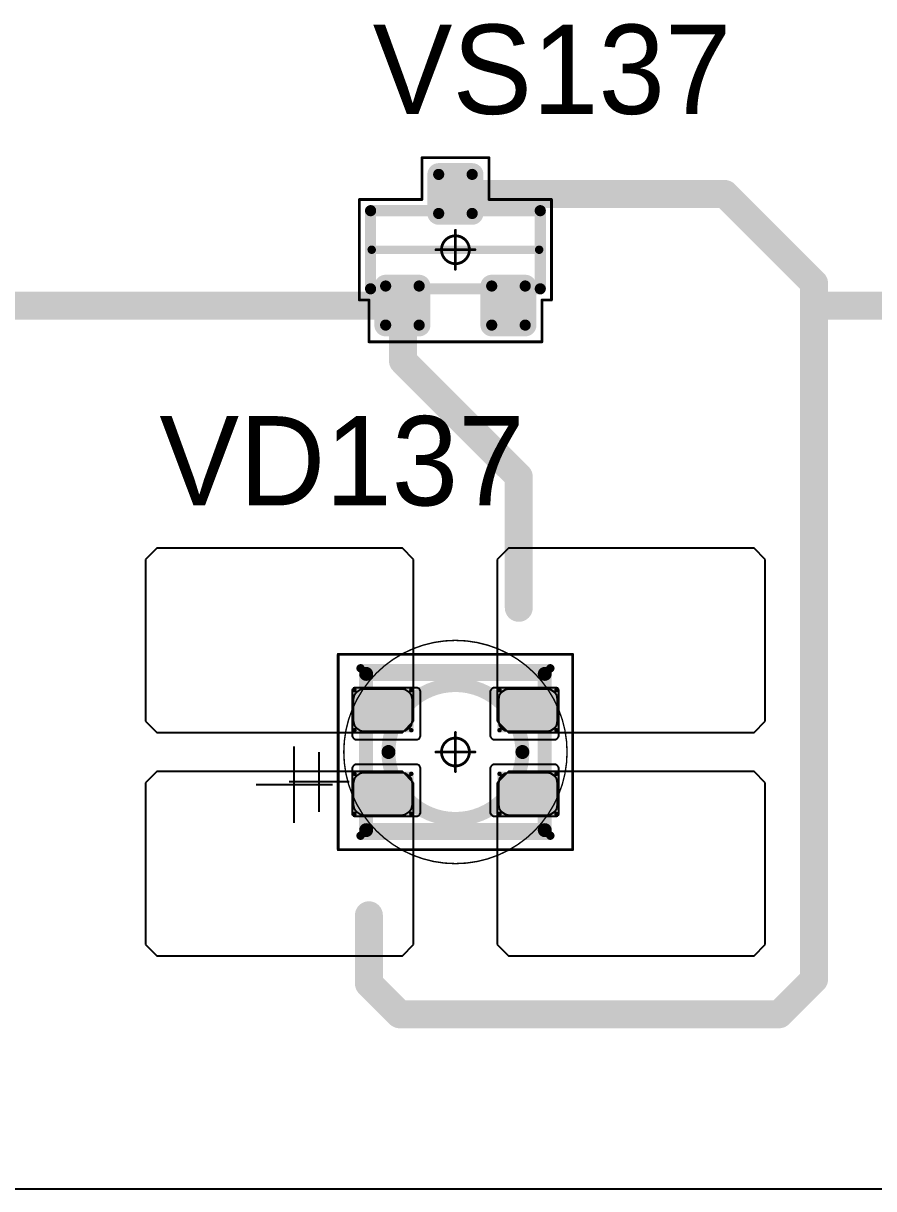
# Model space of a CAD drawing. Header units: millimetres. Extents: x 0 to 400, y 0 to 514.
# Drawn here: x 32.26 to 47.49, y 24.67 to 45.56 of the extents above; entities that cross this region are included whole.
import ezdxf

# ---------------------------------------------------------------- set-up
doc = ezdxf.new("R2010")
doc.units = ezdxf.units.MM
for name, color, linetype in [('Mechanical13', 56, 'Continuous'), ('Mechanical15', 56, 'Continuous'), ('Mechanical2', 216, 'Continuous'), ('TopLayer', 1, 'Continuous'), ('TopOverlay', 2, 'Continuous'), ('TopPaste', 8, 'Continuous'), ('TopSolder', 216, 'Continuous')]:
    doc.layers.add(name, color=color, linetype=linetype)

# ---------------------------------------------------------------- blocks, each defined once
blk = doc.blocks.new('SOT23_45')
at = {"layer": 'Mechanical13', "const_width": 0.2}
for points in [[(-0.7, 1.52), (0.7, 1.52)], [(-0.7, 1.52), (-0.7, -1.52)], [(0.7, 1.52), (0.7, -1.52)], [(-0.7, -1.52), (0.7, -1.52)]]:
    blk.add_lwpolyline(points, dxfattribs=at)
at = {"layer": 'Mechanical13', "const_width": 0.1}
for points in [[(-0.75, 1.52, 1), (-0.65, 1.52, 1)], [(-0.75, 1.52, 1), (-0.65, 1.52, 1)], [(0.65, 1.52, 1), (0.75, 1.52, 1)], [(0.65, 1.52, 1), (0.75, 1.52, 1)], [(-0.75, -1.52, 1), (-0.65, -1.52, 1)], [(-0.75, -1.52, 1), (-0.65, -1.52, 1)], [(0.65, -1.52, 1), (0.75, -1.52, 1)], [(0.65, -1.52, 1), (0.75, -1.52, 1)]]:
    blk.add_lwpolyline(points, format="xyb", close=True, dxfattribs=at)
at = {"layer": 'Mechanical15', "const_width": 0.05}
for points in [[(-0.9, 1.72), (-0.9, 1.55)], [(-0.9, 1.72), (0.9, 1.72)], [(0.9, 1.72), (0.9, 0.6)], [(-1.65, 1.55), (-1.65, -1.55)], [(-1.65, 1.55), (-0.9, 1.55)], [(0.9, 0.6), (1.65, 0.6)], [(1.65, 0.6), (1.65, -0.6)], [(0, 0.35), (0, -0.35)], [(0.35, 0), (-0.35, 0)], [(0.9, -0.6), (1.65, -0.6)], [(0.9, -0.6), (0.9, -1.72)], [(-1.65, -1.55), (-0.9, -1.55)], [(-0.9, -1.55), (-0.9, -1.72)], [(-0.9, -1.72), (0.9, -1.72)]]:
    blk.add_lwpolyline(points, dxfattribs=at)
at = {"layer": 'Mechanical15'}
for points, const_width in [([(-0.913, 1.72, 1), (-0.888, 1.72, 1)], 0.025), ([(-0.913, 1.72, 1), (-0.888, 1.72, 1)], 0.025), ([(0.888, 1.72, 1), (0.913, 1.72, 1)], 0.025), ([(0.888, 1.72, 1), (0.913, 1.72, 1)], 0.025), ([(-1.662, 1.55, 1), (-1.637, 1.55, 1)], 0.025), ([(-1.662, 1.55, 1), (-1.637, 1.55, 1)], 0.025), ([(-0.913, 1.55, 1), (-0.888, 1.55, 1)], 0.025), ([(-0.913, 1.55, 1), (-0.888, 1.55, 1)], 0.025), ([(0.888, 0.6, 1), (0.913, 0.6, 1)], 0.025), ([(0.888, 0.6, 1), (0.913, 0.6, 1)], 0.025), ([(1.637, 0.6, 1), (1.662, 0.6, 1)], 0.025), ([(1.637, 0.6, 1), (1.662, 0.6, 1)], 0.025), ([(0.25, 0, 1), (-0.25, 0, 1)], 0.05), ([(-0.012, 0.35, 1), (0.012, 0.35, 1)], 0.025), ([(-0.362, 0, 1), (-0.337, 0, 1)], 0.025), ([(-0.262, 0, 1), (-0.238, 0, 1)], 0.025), ([(0.238, 0, 1), (0.262, 0, 1)], 0.025), ([(0.337, 0, 1), (0.362, 0, 1)], 0.025), ([(-0.012, -0.35, 1), (0.012, -0.35, 1)], 0.025), ([(0.888, -0.6, 1), (0.913, -0.6, 1)], 0.025), ([(0.888, -0.6, 1), (0.913, -0.6, 1)], 0.025), ([(1.637, -0.6, 1), (1.662, -0.6, 1)], 0.025), ([(1.637, -0.6, 1), (1.662, -0.6, 1)], 0.025), ([(-1.662, -1.55, 1), (-1.637, -1.55, 1)], 0.025), ([(-1.662, -1.55, 1), (-1.637, -1.55, 1)], 0.025), ([(-0.913, -1.55, 1), (-0.888, -1.55, 1)], 0.025), ([(-0.913, -1.55, 1), (-0.888, -1.55, 1)], 0.025), ([(-0.913, -1.72, 1), (-0.888, -1.72, 1)], 0.025), ([(-0.913, -1.72, 1), (-0.888, -1.72, 1)], 0.025), ([(0.888, -1.72, 1), (0.913, -1.72, 1)], 0.025), ([(0.888, -1.72, 1), (0.913, -1.72, 1)], 0.025)]:
    blk.add_lwpolyline(points, format="xyb", close=True, dxfattribs=dict(at, const_width=const_width))
at = {"layer": 'TopLayer', "const_width": 0.1}
for points in [[(-1.4, 1.25, 1), (-1.3, 1.25, 1)], [(-0.7, 1.25, 1), (-0.6, 1.25, 1)], [(-1.4, 0.65, 1), (-1.3, 0.65, 1)], [(-0.7, 0.65, 1), (-0.6, 0.65, 1)], [(0.6, 0.3, 1), (0.7, 0.3, 1)], [(1.3, 0.3, 1), (1.4, 0.3, 1)], [(0.6, -0.3, 1), (0.7, -0.3, 1)], [(1.3, -0.3, 1), (1.4, -0.3, 1)], [(-1.4, -0.65, 1), (-1.3, -0.65, 1)], [(-0.7, -0.65, 1), (-0.6, -0.65, 1)], [(-1.4, -1.25, 1), (-1.3, -1.25, 1)], [(-0.7, -1.25, 1), (-0.6, -1.25, 1)]]:
    blk.add_lwpolyline(points, format="xyb", close=True, dxfattribs=at)
at = {"layer": 'TopLayer'}
for points in [[(-1.35, 1.35), (-1.35, 0.55), (-0.65, 1.35), (-0.65, 0.55)], [(-1.45, 1.25), (-1.45, 0.65), (-0.55, 1.25), (-0.55, 0.65)], [(0.55, 0.3), (0.55, -0.3), (1.45, 0.3), (1.45, -0.3)], [(0.65, 0.4), (0.65, -0.4), (1.35, 0.4), (1.35, -0.4)], [(-1.35, -0.55), (-1.35, -1.35), (-0.65, -0.55), (-0.65, -1.35)], [(-1.45, -0.65), (-1.45, -1.25), (-0.55, -0.65), (-0.55, -1.25)]]:
    blk.add_solid(points, dxfattribs=at)
at = {"layer": 'TopOverlay', "const_width": 0.15}
blk.add_lwpolyline([(0, 1.5), (0, -1.5)], dxfattribs=at)
at = {"layer": 'TopOverlay', "const_width": 0.075}
for points in [[(-0.038, 1.5, 1), (0.038, 1.5, 1)], [(-0.038, -1.5, 1), (0.038, -1.5, 1)]]:
    blk.add_lwpolyline(points, format="xyb", close=True, dxfattribs=at)
at = {"layer": 'TopPaste', "const_width": 0.075}
for points in [[(-1.387, 1.25, 1), (-1.313, 1.25, 1)], [(-0.687, 1.25, 1), (-0.613, 1.25, 1)], [(-1.387, 0.65, 1), (-1.313, 0.65, 1)], [(-0.687, 0.65, 1), (-0.613, 0.65, 1)], [(0.613, 0.3, 1), (0.687, 0.3, 1)], [(1.312, 0.3, 1), (1.387, 0.3, 1)], [(0.613, -0.3, 1), (0.687, -0.3, 1)], [(1.312, -0.3, 1), (1.387, -0.3, 1)], [(-1.387, -0.65, 1), (-1.313, -0.65, 1)], [(-0.687, -0.65, 1), (-0.613, -0.65, 1)], [(-1.387, -1.25, 1), (-1.313, -1.25, 1)], [(-0.687, -1.25, 1), (-0.613, -1.25, 1)]]:
    blk.add_lwpolyline(points, format="xyb", close=True, dxfattribs=at)
at = {"layer": 'TopPaste'}
for points in [[(-1.35, 1.325), (-1.35, 0.575), (-0.65, 1.325), (-0.65, 0.575)], [(-1.425, 1.25), (-1.425, 0.65), (-0.575, 1.25), (-0.575, 0.65)], [(0.575, 0.3), (0.575, -0.3), (1.425, 0.3), (1.425, -0.3)], [(0.65, 0.375), (0.65, -0.375), (1.35, 0.375), (1.35, -0.375)], [(-1.35, -0.575), (-1.35, -1.325), (-0.65, -0.575), (-0.65, -1.325)], [(-1.425, -0.65), (-1.425, -1.25), (-0.575, -0.65), (-0.575, -1.25)]]:
    blk.add_solid(points, dxfattribs=at)
at = {"layer": 'TopSolder', "const_width": 0.202}
for points in [[(-1.451, 1.25, 1), (-1.249, 1.25, 1)], [(-0.751, 1.25, 1), (-0.549, 1.25, 1)], [(-1.451, 0.65, 1), (-1.249, 0.65, 1)], [(-0.751, 0.65, 1), (-0.549, 0.65, 1)], [(0.549, 0.3, 1), (0.751, 0.3, 1)], [(1.249, 0.3, 1), (1.451, 0.3, 1)], [(0.549, -0.3, 1), (0.751, -0.3, 1)], [(1.249, -0.3, 1), (1.451, -0.3, 1)], [(-1.451, -0.65, 1), (-1.249, -0.65, 1)], [(-0.751, -0.65, 1), (-0.549, -0.65, 1)], [(-1.451, -1.25, 1), (-1.249, -1.25, 1)], [(-0.751, -1.25, 1), (-0.549, -1.25, 1)]]:
    blk.add_lwpolyline(points, format="xyb", close=True, dxfattribs=at)
at = {"layer": 'TopSolder'}
for points in [[(-1.35, 1.452), (-1.35, 0.448), (-0.65, 1.452), (-0.65, 0.448)], [(-1.552, 1.25), (-1.552, 0.65), (-0.448, 1.25), (-0.448, 0.65)], [(0.65, 0.502), (0.65, -0.502), (1.35, 0.502), (1.35, -0.502)], [(0.448, 0.3), (0.448, -0.3), (1.552, 0.3), (1.552, -0.3)], [(-1.35, -0.448), (-1.35, -1.452), (-0.65, -0.448), (-0.65, -1.452)], [(-1.552, -0.65), (-1.552, -1.25), (-0.448, -0.65), (-0.448, -1.25)]]:
    blk.add_solid(points, dxfattribs=at)
blk = doc.blocks.new('E65F_218')
at = {"layer": 'Mechanical13'}
for p, q in [((2.441, 1.071), (2.441, 0)), ((1.905, 0.536), (2.976, 0.536))]:
    blk.add_line(p, q, dxfattribs=at)
at = {"layer": 'Mechanical13', "const_width": 0.25}
for points in [[(-1.6, 1.4), (-1.6, -1.4)], [(1.6, 1.4), (-1.6, 1.4)], [(1.6, 1.4), (1.6, -1.4)], [(1.6, -1.4), (-1.6, -1.4)]]:
    blk.add_lwpolyline(points, dxfattribs=at)
at = {"layer": 'Mechanical13'}
for points, const_width in [([(-1.663, 1.4, 1), (-1.538, 1.4, 1)], 0.125), ([(-1.663, 1.4, 1), (-1.538, 1.4, 1)], 0.125), ([(1.537, 1.4, 1), (1.662, 1.4, 1)], 0.125), ([(1.537, 1.4, 1), (1.662, 1.4, 1)], 0.125), ([(1.2, 0, 1), (-1.2, 0, 1)], 0.25), ([(-1.263, 0, 1), (-1.138, 0, 1)], 0.125), ([(1.137, 0, 1), (1.262, 0, 1)], 0.125), ([(-1.663, -1.4, 1), (-1.538, -1.4, 1)], 0.125), ([(-1.663, -1.4, 1), (-1.538, -1.4, 1)], 0.125), ([(1.537, -1.4, 1), (1.662, -1.4, 1)], 0.125), ([(1.537, -1.4, 1), (1.662, -1.4, 1)], 0.125)]:
    blk.add_lwpolyline(points, format="xyb", close=True, dxfattribs=dict(at, const_width=const_width))
at = {"layer": 'Mechanical15', "const_width": 0.05}
for points in [[(2.1, 1.75), (-2.1, 1.75)], [(-2.1, 1.75), (-2.1, -1.75)], [(2.1, 1.75), (2.1, -1.75)], [(0, 0.35), (0, -0.35)], [(0, 0.35), (0, -0.35)], [(0.35, 0), (-0.35, 0)], [(0.35, 0), (-0.35, 0)], [(2.1, -1.75), (-2.1, -1.75)]]:
    blk.add_lwpolyline(points, dxfattribs=at)
at = {"layer": 'Mechanical15'}
for points, const_width in [([(-2.113, 1.75, 1), (-2.088, 1.75, 1)], 0.025), ([(-2.113, 1.75, 1), (-2.088, 1.75, 1)], 0.025), ([(2.087, 1.75, 1), (2.112, 1.75, 1)], 0.025), ([(2.087, 1.75, 1), (2.112, 1.75, 1)], 0.025), ([(0.25, 0, 1), (-0.25, 0, 1)], 0.05), ([(0.25, 0, 1), (-0.25, 0, 1)], 0.05), ([(-0.013, 0.35, 1), (0.012, 0.35, 1)], 0.025), ([(-0.013, 0.35, 1), (0.012, 0.35, 1)], 0.025), ([(-0.363, 0, 1), (-0.338, 0, 1)], 0.025), ([(-0.363, 0, 1), (-0.338, 0, 1)], 0.025), ([(-0.263, 0, 1), (-0.238, 0, 1)], 0.025), ([(-0.263, 0, 1), (-0.238, 0, 1)], 0.025), ([(0.237, 0, 1), (0.262, 0, 1)], 0.025), ([(0.237, 0, 1), (0.262, 0, 1)], 0.025), ([(0.337, 0, 1), (0.362, 0, 1)], 0.025), ([(0.337, 0, 1), (0.362, 0, 1)], 0.025), ([(-0.013, -0.35, 1), (0.012, -0.35, 1)], 0.025), ([(-0.013, -0.35, 1), (0.012, -0.35, 1)], 0.025), ([(-2.113, -1.75, 1), (-2.088, -1.75, 1)], 0.025), ([(-2.113, -1.75, 1), (-2.088, -1.75, 1)], 0.025), ([(2.087, -1.75, 1), (2.112, -1.75, 1)], 0.025), ([(2.087, -1.75, 1), (2.112, -1.75, 1)], 0.025)]:
    blk.add_lwpolyline(points, format="xyb", close=True, dxfattribs=dict(at, const_width=const_width))
at = {"layer": 'TopLayer'}
for p, q in [((-5.35, 3.65), (-5.55, 3.45)), ((-0.95, 3.65), (-5.35, 3.65)), ((-5.35, 3.65), (-5.35, 3.65)), ((-0.75, 3.45), (-0.95, 3.65)), ((0.95, 3.65), (0.75, 3.45)), ((5.35, 3.65), (0.95, 3.65)), ((0.95, 3.65), (0.95, 3.65)), ((5.55, 3.45), (5.35, 3.65)), ((-5.55, 3.45), (-5.55, 3.45)), ((-5.55, 3.45), (-5.55, 0.55)), ((-0.75, 0.55), (-0.75, 3.45)), ((0.75, 3.45), (0.75, 3.45)), ((0.75, 3.45), (0.75, 0.55)), ((5.55, 0.55), (5.55, 3.45)), ((-5.55, 0.55), (-5.35, 0.35)), ((-0.95, 0.35), (-0.75, 0.55)), ((0.75, 0.55), (0.95, 0.35)), ((5.35, 0.35), (5.55, 0.55)), ((-5.35, 0.35), (-0.95, 0.35)), ((0.95, 0.35), (5.35, 0.35)), ((-5.35, -0.35), (-5.55, -0.55)), ((-0.95, -0.35), (-5.35, -0.35)), ((-5.35, -0.35), (-5.35, -0.35)), ((-0.75, -0.55), (-0.95, -0.35)), ((0.95, -0.35), (0.75, -0.55)), ((5.35, -0.35), (0.95, -0.35)), ((0.95, -0.35), (0.95, -0.35)), ((5.55, -0.55), (5.35, -0.35)), ((-5.55, -0.55), (-5.55, -0.55)), ((-5.55, -0.55), (-5.55, -3.45)), ((-0.75, -3.45), (-0.75, -0.55)), ((0.75, -0.55), (0.75, -0.55)), ((0.75, -0.55), (0.75, -3.45)), ((5.55, -3.45), (5.55, -0.55)), ((-5.55, -3.45), (-5.35, -3.65)), ((-0.95, -3.65), (-0.75, -3.45)), ((0.75, -3.45), (0.95, -3.65)), ((5.35, -3.65), (5.55, -3.45)), ((-5.35, -3.65), (-0.95, -3.65)), ((0.95, -3.65), (5.35, -3.65))]:
    blk.add_line(p, q, dxfattribs=at)
at = {"layer": 'TopLayer', "const_width": 0.04}
for points in [[(-1.83, 1.11, 1), (-1.79, 1.11, 1)], [(-0.81, 1.11, 1), (-0.77, 1.11, 1)], [(0.77, 1.11, 1), (0.81, 1.11, 1)], [(1.79, 1.11, 1), (1.83, 1.11, 1)], [(-1.83, 0.39, 1), (-1.79, 0.39, 1)], [(-0.81, 0.39, 1), (-0.77, 0.39, 1)], [(0.77, 0.39, 1), (0.81, 0.39, 1)], [(1.79, 0.39, 1), (1.83, 0.39, 1)], [(-1.83, -0.39, 1), (-1.79, -0.39, 1)], [(-0.81, -0.39, 1), (-0.77, -0.39, 1)], [(0.77, -0.39, 1), (0.81, -0.39, 1)], [(1.79, -0.39, 1), (1.83, -0.39, 1)], [(-1.83, -1.11, 1), (-1.79, -1.11, 1)], [(-0.81, -1.11, 1), (-0.77, -1.11, 1)], [(0.77, -1.11, 1), (0.81, -1.11, 1)], [(1.79, -1.11, 1), (1.83, -1.11, 1)]]:
    blk.add_lwpolyline(points, format="xyb", close=True, dxfattribs=at)
at = {"layer": 'TopLayer'}
for points in [[(-1.85, 1.11), (-1.85, 0.39), (-0.75, 1.11), (-0.75, 0.39)], [(-1.81, 1.15), (-1.81, 0.35), (-0.79, 1.15), (-0.79, 0.35)], [(0.75, 1.11), (0.75, 0.39), (1.85, 1.11), (1.85, 0.39)], [(0.79, 1.15), (0.79, 0.35), (1.81, 1.15), (1.81, 0.35)], [(-1.85, -0.39), (-1.85, -1.11), (-0.75, -0.39), (-0.75, -1.11)], [(-1.81, -0.35), (-1.81, -1.15), (-0.79, -0.35), (-0.79, -1.15)], [(0.75, -0.39), (0.75, -1.11), (1.85, -0.39), (1.85, -1.11)], [(0.79, -0.35), (0.79, -1.15), (1.81, -0.35), (1.81, -1.15)]]:
    blk.add_solid(points, dxfattribs=at)
at = {"layer": 'TopOverlay'}
for p, q in [((2.886, 1.271), (2.886, -0.1)), ((2.2, 0.586), (3.571, 0.586))]:
    blk.add_line(p, q, dxfattribs=at)
at = {"layer": 'TopOverlay', "const_width": 0.15}
for points in [[(1.7, 1.5), (-1.7, 1.5)], [(1.7, -1.5), (-1.7, -1.5)]]:
    blk.add_lwpolyline(points, dxfattribs=at)
at = {"layer": 'TopOverlay', "const_width": 0.075}
for points in [[(-1.738, 1.5, 1), (-1.663, 1.5, 1)], [(1.662, 1.5, 1), (1.737, 1.5, 1)], [(-1.738, -1.5, 1), (-1.663, -1.5, 1)], [(1.662, -1.5, 1), (1.737, -1.5, 1)]]:
    blk.add_lwpolyline(points, format="xyb", close=True, dxfattribs=at)
at = {"layer": 'TopPaste'}
for p, q in [((-1.773, 1.073), (-1.814, 1.011)), ((-1.711, 1.114), (-1.773, 1.073)), ((-1.638, 1.129), (-1.711, 1.114)), ((-0.963, 1.129), (-1.638, 1.129)), ((-0.889, 1.114), (-0.963, 1.129)), ((-0.827, 1.073), (-0.889, 1.114)), ((-0.786, 1.011), (-0.827, 1.073)), ((0.827, 1.073), (0.786, 1.011)), ((0.889, 1.114), (0.827, 1.073)), ((0.962, 1.129), (0.889, 1.114)), ((1.637, 1.129), (0.962, 1.129)), ((1.711, 1.114), (1.637, 1.129)), ((1.773, 1.073), (1.711, 1.114)), ((1.814, 1.011), (1.773, 1.073)), ((-1.814, 1.011), (-1.829, 0.938)), ((-1.829, 0.938), (-1.829, 0.563)), ((-0.771, 0.938), (-0.786, 1.011)), ((-0.771, 0.563), (-0.771, 0.938)), ((0.786, 1.011), (0.771, 0.938)), ((0.771, 0.938), (0.771, 0.563)), ((1.829, 0.938), (1.814, 1.011)), ((1.829, 0.563), (1.829, 0.938)), ((-1.829, 0.563), (-1.814, 0.489)), ((-1.814, 0.489), (-1.773, 0.427)), ((-1.773, 0.427), (-1.711, 0.386)), ((-0.889, 0.386), (-0.827, 0.427)), ((-0.827, 0.427), (-0.786, 0.489)), ((-0.786, 0.489), (-0.771, 0.563)), ((0.771, 0.563), (0.786, 0.489)), ((0.786, 0.489), (0.827, 0.427)), ((0.827, 0.427), (0.889, 0.386)), ((1.711, 0.386), (1.773, 0.427)), ((1.773, 0.427), (1.814, 0.489)), ((1.814, 0.489), (1.829, 0.563)), ((-1.711, 0.386), (-1.638, 0.371)), ((-1.638, 0.371), (-0.963, 0.371)), ((-0.963, 0.371), (-0.889, 0.386)), ((0.889, 0.386), (0.962, 0.371)), ((0.962, 0.371), (1.637, 0.371)), ((1.637, 0.371), (1.711, 0.386)), ((-1.711, -0.386), (-1.773, -0.427)), ((-1.638, -0.371), (-1.711, -0.386)), ((-0.963, -0.371), (-1.638, -0.371)), ((-0.889, -0.386), (-0.963, -0.371)), ((-0.827, -0.427), (-0.889, -0.386)), ((0.889, -0.386), (0.827, -0.427)), ((0.962, -0.371), (0.889, -0.386)), ((1.637, -0.371), (0.962, -0.371)), ((1.711, -0.386), (1.637, -0.371)), ((1.773, -0.427), (1.711, -0.386)), ((-1.814, -0.489), (-1.829, -0.563)), ((-1.829, -0.563), (-1.829, -0.938)), ((-1.773, -0.427), (-1.814, -0.489)), ((-0.786, -0.489), (-0.827, -0.427)), ((-0.771, -0.563), (-0.786, -0.489)), ((-0.771, -0.938), (-0.771, -0.563)), ((0.786, -0.489), (0.771, -0.563)), ((0.771, -0.563), (0.771, -0.938)), ((0.827, -0.427), (0.786, -0.489)), ((1.814, -0.489), (1.773, -0.427)), ((1.829, -0.563), (1.814, -0.489)), ((1.829, -0.938), (1.829, -0.563)), ((-1.829, -0.938), (-1.814, -1.011)), ((-1.814, -1.011), (-1.773, -1.073)), ((-0.827, -1.073), (-0.786, -1.011)), ((-0.786, -1.011), (-0.771, -0.938)), ((0.771, -0.938), (0.786, -1.011)), ((0.786, -1.011), (0.827, -1.073)), ((1.773, -1.073), (1.814, -1.011)), ((1.814, -1.011), (1.829, -0.938)), ((-1.773, -1.073), (-1.711, -1.114)), ((-1.711, -1.114), (-1.638, -1.129)), ((-1.638, -1.129), (-0.963, -1.129)), ((-0.963, -1.129), (-0.889, -1.114)), ((-0.889, -1.114), (-0.827, -1.073)), ((0.827, -1.073), (0.889, -1.114)), ((0.889, -1.114), (0.962, -1.129)), ((0.962, -1.129), (1.637, -1.129)), ((1.637, -1.129), (1.711, -1.114)), ((1.711, -1.114), (1.773, -1.073))]:
    blk.add_line(p, q, dxfattribs=at)
at = {"layer": 'TopSolder'}
for p, q in [((-1.842, 1.129), (-1.85, 1.111)), ((-1.85, 1.111), (-1.85, 1.101)), ((-1.85, 1.101), (-1.85, 1.101)), ((-1.85, 1.101), (-1.85, 0.301)), ((-1.828, 1.143), (-1.842, 1.129)), ((-1.81, 1.151), (-1.828, 1.143)), ((-1.8, 1.151), (-1.81, 1.151)), ((-0.7, 1.151), (-1.8, 1.151)), ((-0.685, 1.151), (-0.7, 1.151)), ((-0.7, 1.151), (-0.7, 1.151)), ((-0.658, 1.139), (-0.685, 1.151)), ((-0.636, 1.118), (-0.658, 1.139)), ((-0.625, 1.09), (-0.636, 1.118)), ((-0.625, 1.076), (-0.625, 1.09)), ((-0.625, 0.301), (-0.625, 1.076)), ((0.636, 1.118), (0.625, 1.09)), ((0.625, 1.09), (0.625, 1.076)), ((0.625, 1.076), (0.625, 1.076)), ((0.625, 1.076), (0.625, 0.301)), ((0.657, 1.139), (0.636, 1.118)), ((0.685, 1.151), (0.657, 1.139)), ((0.7, 1.151), (0.685, 1.151)), ((1.8, 1.151), (0.7, 1.151)), ((1.81, 1.151), (1.8, 1.151)), ((1.8, 1.151), (1.8, 1.151)), ((1.828, 1.143), (1.81, 1.151)), ((1.842, 1.129), (1.828, 1.143)), ((1.85, 1.111), (1.842, 1.129)), ((1.85, 1.101), (1.85, 1.111)), ((1.85, 0.301), (1.85, 1.101)), ((-1.85, 0.301), (-1.85, 0.286)), ((-1.85, 0.286), (-1.839, 0.258)), ((-1.839, 0.258), (-1.818, 0.237)), ((-1.818, 0.237), (-1.79, 0.226)), ((-1.79, 0.226), (-1.775, 0.226)), ((-1.775, 0.226), (-1.775, 0.226)), ((-1.775, 0.226), (-0.7, 0.226)), ((-0.7, 0.226), (-0.685, 0.226)), ((-0.685, 0.226), (-0.658, 0.237)), ((-0.658, 0.237), (-0.636, 0.258)), ((-0.636, 0.258), (-0.625, 0.286)), ((-0.625, 0.286), (-0.625, 0.301)), ((-0.625, 0.301), (-0.625, 0.301)), ((0.625, 0.301), (0.625, 0.286)), ((0.625, 0.286), (0.636, 0.258)), ((0.636, 0.258), (0.657, 0.237)), ((0.657, 0.237), (0.685, 0.226)), ((0.685, 0.226), (0.7, 0.226)), ((0.7, 0.226), (0.7, 0.226)), ((0.7, 0.226), (1.775, 0.226)), ((1.775, 0.226), (1.79, 0.226)), ((1.79, 0.226), (1.817, 0.237)), ((1.817, 0.237), (1.839, 0.258)), ((1.839, 0.258), (1.85, 0.286)), ((1.85, 0.286), (1.85, 0.301)), ((1.85, 0.301), (1.85, 0.301)), ((-1.839, -0.257), (-1.85, -0.285)), ((-1.85, -0.285), (-1.85, -0.299)), ((-1.85, -0.299), (-1.85, -0.299)), ((-1.85, -0.299), (-1.85, -1.099)), ((-1.818, -0.236), (-1.839, -0.257)), ((-1.79, -0.224), (-1.818, -0.236)), ((-1.775, -0.224), (-1.79, -0.224)), ((-0.7, -0.224), (-1.775, -0.224)), ((-0.685, -0.224), (-0.7, -0.224)), ((-0.7, -0.224), (-0.7, -0.224)), ((-0.658, -0.236), (-0.685, -0.224)), ((-0.636, -0.257), (-0.658, -0.236)), ((-0.625, -0.284), (-0.636, -0.257)), ((-0.625, -0.299), (-0.625, -0.284)), ((-0.625, -1.074), (-0.625, -0.299)), ((0.636, -0.257), (0.625, -0.285)), ((0.625, -0.285), (0.625, -0.299)), ((0.625, -0.299), (0.625, -0.299)), ((0.625, -0.299), (0.625, -1.074)), ((0.657, -0.236), (0.636, -0.257)), ((0.685, -0.224), (0.657, -0.236)), ((0.7, -0.224), (0.685, -0.224)), ((1.775, -0.224), (0.7, -0.224)), ((1.79, -0.224), (1.775, -0.224)), ((1.775, -0.224), (1.775, -0.224)), ((1.817, -0.236), (1.79, -0.224)), ((1.839, -0.257), (1.817, -0.236)), ((1.85, -0.284), (1.839, -0.257)), ((1.85, -0.299), (1.85, -0.284)), ((1.85, -1.099), (1.85, -0.299)), ((-1.85, -1.099), (-1.85, -1.109)), ((-1.85, -1.109), (-1.842, -1.128)), ((-1.842, -1.128), (-1.828, -1.142)), ((-1.828, -1.142), (-1.81, -1.149)), ((-1.81, -1.149), (-1.8, -1.149)), ((-1.8, -1.149), (-0.7, -1.149)), ((-1.8, -1.149), (-1.8, -1.149)), ((-0.7, -1.149), (-0.685, -1.149)), ((-0.685, -1.149), (-0.658, -1.138)), ((-0.658, -1.138), (-0.636, -1.117)), ((-0.636, -1.117), (-0.625, -1.089)), ((-0.625, -1.089), (-0.625, -1.074)), ((-0.625, -1.074), (-0.625, -1.074)), ((0.625, -1.074), (0.625, -1.089)), ((0.625, -1.089), (0.636, -1.117)), ((0.636, -1.117), (0.657, -1.138)), ((0.657, -1.138), (0.685, -1.149)), ((0.685, -1.149), (0.7, -1.149)), ((0.7, -1.149), (1.8, -1.149)), ((0.7, -1.149), (0.7, -1.149)), ((1.8, -1.149), (1.81, -1.149)), ((1.81, -1.149), (1.828, -1.142)), ((1.828, -1.142), (1.842, -1.128)), ((1.842, -1.128), (1.85, -1.109)), ((1.85, -1.109), (1.85, -1.099)), ((1.85, -1.099), (1.85, -1.099))]:
    blk.add_line(p, q, dxfattribs=at)

msp = doc.modelspace()

# ---------------------------------------------------------------- linework, layer by layer
at = {"layer": 'Mechanical2'}
for points, const_width in [([(42, 32.5, 1), (38, 32.5, 1)], 0.0254), ([(40, 34.5, 1), (40, 34.5, 1)], 0.0005), ([(37.994, 32.5, 1), (38.006, 32.5, 1)], 0.0127), ([(38, 32.5, 1), (38, 32.5, 1)], 0.0005), ([(41.994, 32.5, 1), (42.006, 32.5, 1)], 0.0127), ([(42, 32.5, 1), (42, 32.5, 1)], 0.0005), ([(40, 30.5, 1), (40, 30.5, 1)], 0.0005)]:
    msp.add_lwpolyline(points, format="xyb", close=True, dxfattribs=dict(at, const_width=const_width))
at = {"layer": 'Mechanical2', "const_width": 0.001}
for points in [[(40, 30.5), (40, 34.5)], [(38, 32.5), (42, 32.5)]]:
    msp.add_lwpolyline(points, dxfattribs=at)
at = {"layer": 'TopLayer'}
msp.add_line((12.5, 24.675), (387.5, 24.675), dxfattribs=at)
at = {"layer": 'TopLayer', "const_width": 0.5}
for points in [[(40, 42.5), (44.825, 42.5)], [(44.825, 42.5), (46.425, 40.9)], [(46.425, 40.575), (46.425, 40.9)], [(26.5, 40.5), (39.05, 40.5)], [(39.06, 39.508), (39.06, 40.49)], [(46.425, 28.425), (46.425, 40.575)], [(46.5, 40.5), (59.05, 40.5)], [(39.06, 39.508), (41.135, 37.433)], [(41.135, 35.083), (41.135, 37.433)], [(38.45, 28.35), (38.45, 29.575)], [(45.8, 27.8), (46.425, 28.425)], [(38.45, 28.35), (39, 27.8)], [(39, 27.8), (45.8, 27.8)]]:
    msp.add_lwpolyline(points, dxfattribs=at)
at = {"layer": 'TopLayer', "const_width": 0.25}
for points in [[(39.875, 42.5, 1), (40.125, 42.5, 1)], [(44.7, 42.5, 1), (44.95, 42.5, 1)], [(44.7, 42.5, 1), (44.95, 42.5, 1)], [(46.3, 40.9, 1), (46.55, 40.9, 1)], [(46.3, 40.9, 1), (46.55, 40.9, 1)], [(38.925, 40.5, 1), (39.175, 40.5, 1)], [(38.935, 40.49, 1), (39.185, 40.49, 1)], [(46.3, 40.575, 1), (46.55, 40.575, 1)], [(46.3, 40.575, 1), (46.55, 40.575, 1)], [(46.375, 40.5, 1), (46.625, 40.5, 1)], [(38.935, 39.508, 1), (39.185, 39.508, 1)], [(38.935, 39.508, 1), (39.185, 39.508, 1)], [(41.01, 37.433, 1), (41.26, 37.433, 1)], [(41.01, 37.433, 1), (41.26, 37.433, 1)], [(41.01, 35.083, 1), (41.26, 35.083, 1)], [(38.325, 29.575, 1), (38.575, 29.575, 1)], [(46.3, 28.425, 1), (46.55, 28.425, 1)], [(46.3, 28.425, 1), (46.55, 28.425, 1)], [(38.325, 28.35, 1), (38.575, 28.35, 1)], [(38.325, 28.35, 1), (38.575, 28.35, 1)], [(38.875, 27.8, 1), (39.125, 27.8, 1)], [(38.875, 27.8, 1), (39.125, 27.8, 1)], [(45.675, 27.8, 1), (45.925, 27.8, 1)], [(45.675, 27.8, 1), (45.925, 27.8, 1)]]:
    msp.add_lwpolyline(points, format="xyb", close=True, dxfattribs=at)

# ---------------------------------------------------------------- block references
for name, p, rotation in [('SOT23_45', (40, 41.5), 90), ('E65F_218', (40, 32.5), 180)]:
    msp.add_blockref(name, p, dxfattribs=dict(rotation=rotation))

# ---------------------------------------------------------------- texts
at = {"layer": 'TopOverlay'}
for s, p in [('VS137', (38.519, 43.934)), ('VD137', (34.697, 36.919))]:
    msp.add_text(s, height=1.6, dxfattribs=at).set_placement(p)

doc.saveas('drawing.dxf')
